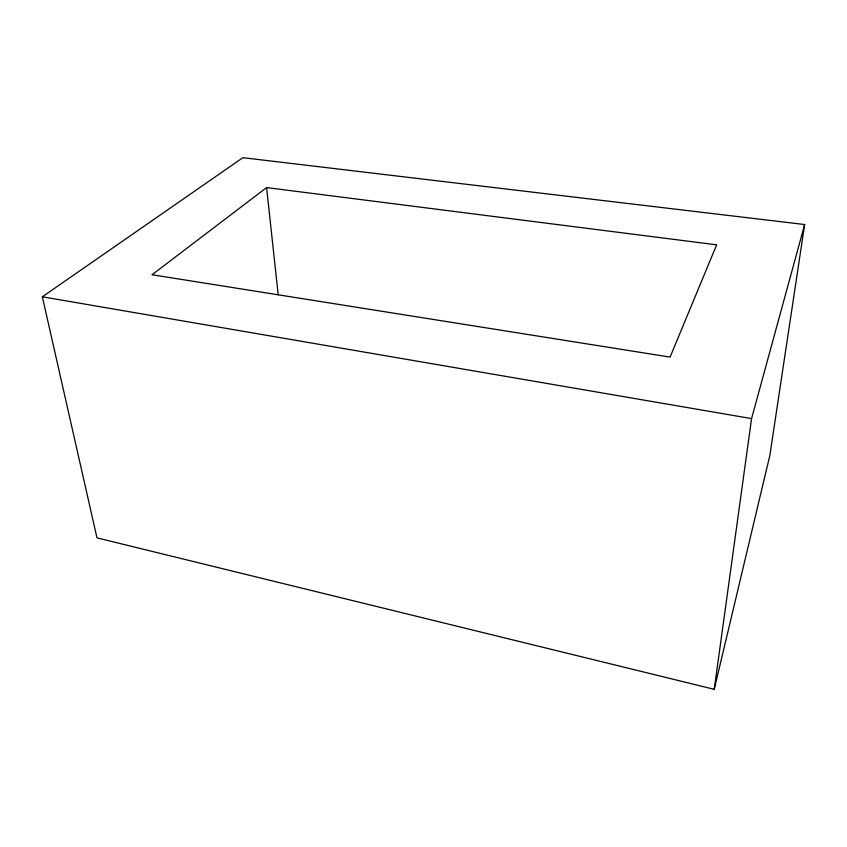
<?xml version="1.0" encoding="UTF-8"?>
<svg xmlns="http://www.w3.org/2000/svg" width="847" height="847" viewBox="0 0 847 847"><rect width="100%" height="100%" fill="white"/><g stroke="black" fill="none" stroke-linecap="round" stroke-linejoin="round"><path stroke-width="1.27" d="M714.222 689.32L751.564 418.598L804.65 224.529L242.877 157.68L42.35 296.799L96.981 537.866L714.222 689.32L769.859 455.368L804.65 224.529M266.604 187.589L152.047 274.746L670.083 357.095L716.647 244.825L266.604 187.589L278.197 294.798M42.35 296.799L751.564 418.598"/></g></svg>
